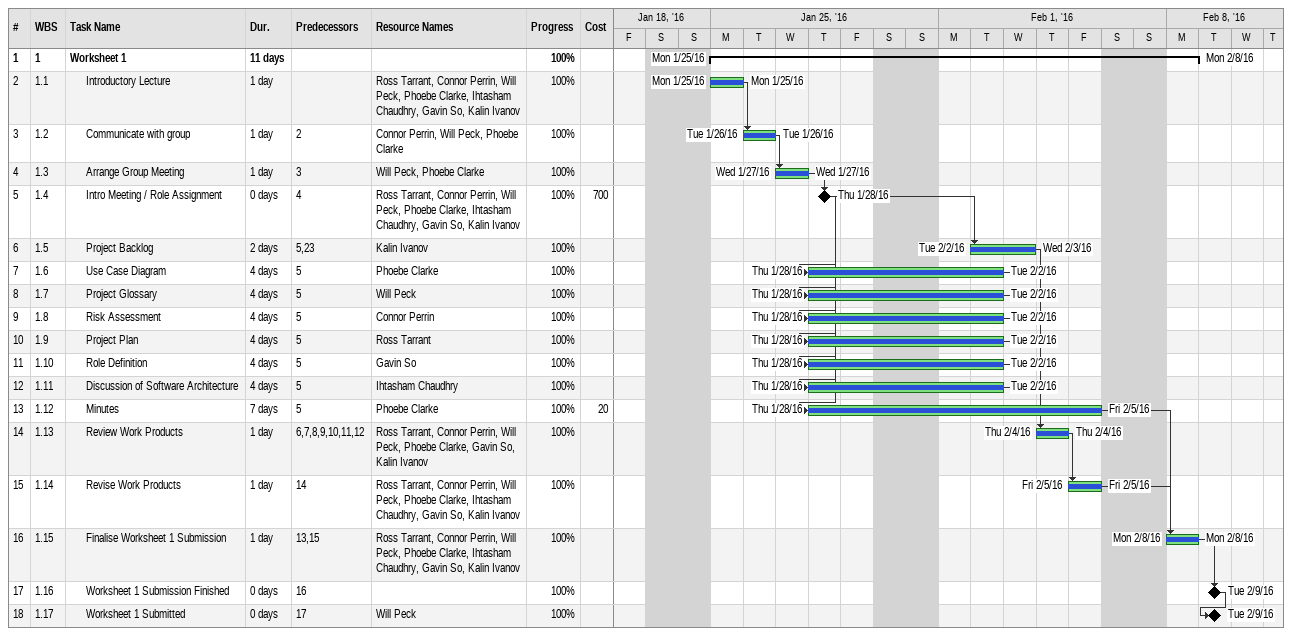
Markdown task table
| ID | WBS | Task | Duration | Start | Finish | Predecessors | Resources | % complete | Cost |
|---|---|---|---|---|---|---|---|---|---|
| 1 | 1 | **Worksheet 1** | 11d | 2016-01-25 | 2016-02-08 |  |  | 100 |  |
| 2 | 1.1 | Introductory Lecture | 1d | 2016-01-25 | 2016-01-25 |  | Ross Tarrant, Connor Perrin, Will Peck, Phoebe Clarke, Ihtasham Chaudhry, Gavin So, Kalin Ivanov | 100 |  |
| 3 | 1.2 | Communicate with group | 1d | 2016-01-26 | 2016-01-26 | 2 | Connor Perrin, Will Peck, Phoebe Clarke | 100 |  |
| 4 | 1.3 | Arrange Group Meeting | 1d | 2016-01-27 | 2016-01-27 | 3 | Will Peck, Phoebe Clarke | 100 |  |
| 5 | 1.4 | Intro Meeting / Role Assignment | 0d | 2016-01-28 | 2016-01-28 | 4 | Ross Tarrant, Connor Perrin, Will Peck, Phoebe Clarke, Ihtasham Chaudhry, Gavin So, Kalin Ivanov | 100 | 700 |
| 6 | 1.5 | Project Backlog | 2d | 2016-02-02 | 2016-02-03 | 5, 23 | Kalin Ivanov | 100 |  |
| 7 | 1.6 | Use Case Diagram | 4d | 2016-01-28 | 2016-02-02 | 5 | Phoebe Clarke | 100 |  |
| 8 | 1.7 | Project Glossary | 4d | 2016-01-28 | 2016-02-02 | 5 | Will Peck | 100 |  |
| 9 | 1.8 | Risk Assessment | 4d | 2016-01-28 | 2016-02-02 | 5 | Connor Perrin | 100 |  |
| 10 | 1.9 | Project Plan | 4d | 2016-01-28 | 2016-02-02 | 5 | Ross Tarrant | 100 |  |
| 11 | 1.10 | Role Definition | 4d | 2016-01-28 | 2016-02-02 | 5 | Gavin So | 100 |  |
| 12 | 1.11 | Discussion of Software Architecture | 4d | 2016-01-28 | 2016-02-02 | 5 | Ihtasham Chaudhry | 100 |  |
| 13 | 1.12 | Minutes | 7d | 2016-01-28 | 2016-02-05 | 5 | Phoebe Clarke | 100 | 20 |
| 14 | 1.13 | Review Work Products | 1d | 2016-02-04 | 2016-02-04 | 6, 7, 8, 9, 10, 11, 12 | Ross Tarrant, Connor Perrin, Will Peck, Phoebe Clarke, Gavin So, Kalin Ivanov | 100 |  |
| 15 | 1.14 | Revise Work Products | 1d | 2016-02-05 | 2016-02-05 | 14 | Ross Tarrant, Connor Perrin, Will Peck, Phoebe Clarke, Ihtasham Chaudhry, Gavin So, Kalin Ivanov | 100 |  |
| 16 | 1.15 | Finalise Worksheet 1 Submission | 1d | 2016-02-08 | 2016-02-08 | 13, 15 | Ross Tarrant, Connor Perrin, Will Peck, Phoebe Clarke, Ihtasham Chaudhry, Gavin So, Kalin Ivanov | 100 |  |
| 17 | 1.16 | Worksheet 1 Submission Finished | 0d | 2016-02-09 | 2016-02-09 | 16 |  | 100 |  |
| 18 | 1.17 | Worksheet 1 Submitted | 0d | 2016-02-09 | 2016-02-09 | 17 | Will Peck | 100 |  |
